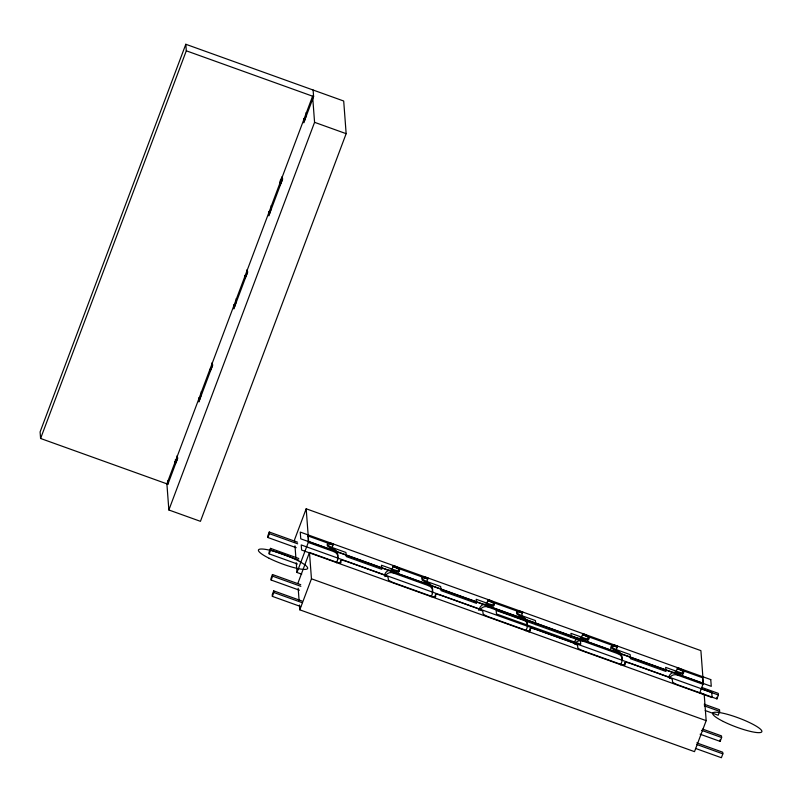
<?xml version="1.0" encoding="UTF-8"?>
<svg xmlns="http://www.w3.org/2000/svg" width="802" height="802" viewBox="0 0 802 802"><rect width="100%" height="100%" fill="white"/><g stroke="black" fill="none" stroke-linecap="round" stroke-linejoin="round"><path stroke-width="1.2" d="M168.861 509.982L314.574 122.325L312.61 96.19L166.896 483.857L168.861 509.982L200.44 521.33L346.153 133.673L343.697 101.012L185.813 44.27L40.1 431.937L40.591 438.473L167.889 484.207L177.362 459.015A6.316 6.195 -4.3 0 1 177.854 457.992M40.591 438.473L186.305 50.807L185.813 44.27M198.916 401.962A6.316 6.195 -4.3 0 1 199.217 400.86L212.329 365.973A6.316 6.195 -4.3 0 1 212.821 364.95M233.883 308.92A6.316 6.195 -4.3 0 1 234.184 307.828L247.297 272.931A6.316 6.195 -4.3 0 1 247.798 271.908M268.86 215.878A6.316 6.195 -4.3 0 1 269.161 214.786L282.274 179.899A6.316 6.195 -4.3 0 1 282.765 178.876M303.828 122.836A6.316 6.195 -4.3 0 1 304.128 121.744L313.602 96.551L313.111 90.014M297.552 542.192L269.272 532.027L267.808 535.896L267.938 537.53L296.219 547.696M267.938 537.53L269.392 533.661L269.272 532.027M298.785 558.513L270.495 548.357L269.041 552.227L269.161 553.861L297.452 564.027M269.161 553.861L270.625 549.982L270.495 548.357M300.75 584.698L272.469 574.533L271.016 578.412L271.136 580.036L299.417 590.202M271.136 580.036L272.59 576.167L272.469 574.533M301.983 601.029L273.703 590.863L272.239 594.733L272.359 596.367L300.65 606.533M272.359 596.367L273.823 592.498L273.703 590.863M306.184 508.789L308.64 541.45L703.354 683.294L700.898 650.633L306.184 508.789L294.524 539.806L294.705 542.222M301.702 574.162L296.991 572.468L308.279 542.423L308.148 534.924M297.813 583.485L309.472 552.478L335.126 561.691A6.316 1.113 20.6 0 0 340.96 562.593L340.8 560.558A6.316 1.113 20.6 0 1 346.634 561.46L382.153 574.222A6.316 1.113 20.6 0 1 388.168 577.58L388.318 579.615A6.316 1.113 20.6 0 0 394.333 582.974L429.862 595.736A6.316 1.113 20.6 0 0 435.687 596.638L435.536 594.593A6.316 1.113 20.6 0 1 441.361 595.505L476.889 608.267A6.316 1.113 20.6 0 1 482.904 611.615L483.055 613.66A6.316 1.113 20.6 0 0 489.07 617.009L524.588 629.781A6.316 1.113 20.6 0 0 530.423 630.683L530.262 628.638A6.316 1.113 20.6 0 1 536.097 629.54L571.615 642.312A6.316 1.113 20.6 0 1 577.63 645.66L577.781 647.705A6.316 1.113 20.6 0 0 583.796 651.054L619.324 663.815A6.316 1.113 20.6 0 0 625.149 664.718L624.999 662.683A6.316 1.113 20.6 0 1 630.823 663.585L666.352 676.347A6.316 1.113 20.6 0 1 672.367 679.705L672.517 681.74A6.316 1.113 20.6 0 0 678.532 685.098L704.186 694.311L706.171 720.647L694.512 751.654L299.798 609.821L299.437 605.029M299.798 609.821L311.457 578.803L309.472 552.478M331.356 549.46L333.051 544.969L307.788 535.886M336.459 562.814L337.672 559.585L337.482 557.129A6.316 6.195 -4.3 0 0 333.752 549.19L333.351 549.049A6.316 1.113 20.6 0 1 327.346 545.701L327.216 544.067A6.316 1.113 20.6 0 1 333.051 544.969M339.938 562.854L340.8 560.558M391.356 571.014L393.04 566.523L427.777 579.004L426.093 583.495M398.213 572.127L399.055 569.881A6.316 1.113 20.6 0 0 393.04 566.523M431.185 596.858L432.398 593.62L432.218 591.174A6.316 6.195 -4.3 0 0 428.479 583.234L428.088 583.094A6.316 1.113 20.6 0 1 422.073 579.736L421.952 578.102A6.316 1.113 20.6 0 1 427.777 579.004M434.674 596.899L435.536 594.593M478.774 610.352L479.586 608.197A6.316 6.195 -4.3 0 1 487.686 604.507L488.087 604.648A6.316 1.113 20.6 0 0 493.912 605.55L493.791 603.916A6.316 1.113 20.6 0 0 487.776 600.568L486.513 603.936M492.949 606.162L493.791 603.916M520.819 617.54L522.513 613.049L487.776 600.568M525.922 630.893L527.135 627.665A6.316 6.195 -4.3 0 0 523.395 619.725L522.814 617.129A6.316 1.113 20.6 0 1 516.809 613.781L516.678 612.147A6.316 1.113 20.6 0 1 522.513 613.049M528.969 632.086L530.262 628.638M580.818 639.094L582.503 634.613L617.239 647.094L615.976 650.462M581.971 640.938L582.813 638.693A6.316 1.113 20.6 0 0 588.638 639.595L588.518 637.961A6.316 1.113 20.6 0 0 582.503 634.613M587.676 640.207L588.518 637.961M610.573 648.437L611.415 646.191A6.316 1.113 20.6 0 1 617.239 647.094M620.648 664.938L621.861 661.71A6.316 6.195 -4.3 0 0 618.131 653.77L617.55 651.174A6.316 1.113 20.6 0 1 611.535 647.826L611.415 646.191M624.136 664.978L624.999 662.683M675.555 673.139L677.239 668.647L702.502 677.73L702.993 684.256L699.524 693.489M682.412 674.251L683.254 672.006A6.316 1.113 20.6 0 0 677.239 668.647M702.502 677.73L702.863 676.758M699.284 692.537L716.958 698.893L718.412 695.013L718.291 693.379L701.79 687.454M704.206 704.206L719.524 709.71L719.645 711.344L718.191 715.224L705.229 710.562M700.126 734.201L720.156 741.399L721.62 737.519L721.489 735.885L702.632 729.108M696.798 742.903L722.722 752.216L722.843 753.85L721.389 757.73L695.464 748.406M186.305 50.807L313.602 96.551M314.574 122.325L346.153 133.673M385.04 576.608L384.85 574.152A6.316 6.195 -4.3 0 1 392.96 570.463L393.351 570.613A6.316 1.113 20.6 0 0 399.185 571.515L399.055 569.881M574.312 642.242A6.316 6.195 -4.3 0 1 582.422 638.552L582.813 638.693M669.048 676.276A6.316 6.195 -4.3 0 1 677.149 672.587L677.55 672.738A6.316 1.113 20.6 0 0 683.374 673.64L683.254 672.006M308.279 542.423L333.933 551.646A6.316 6.195 -4.3 0 1 337.672 559.585M385.251 576.087A6.316 6.195 -4.3 0 1 393.14 572.919L428.669 585.681A6.316 6.195 -4.3 0 1 432.398 593.62M479.987 610.132A6.316 6.195 -4.3 0 1 487.877 606.954L523.395 619.725M574.713 644.176A6.316 6.195 -4.3 0 1 582.603 640.998L618.131 653.77M669.449 678.211A6.316 6.195 -4.3 0 1 677.339 675.043L702.993 684.256M269.392 533.661L297.682 543.816M700.737 688.657L718.412 695.013M270.625 549.982L298.905 560.147M704.326 705.84L719.645 711.344M311.457 578.803L706.171 720.647M272.59 576.167L300.88 586.332M701.58 730.321L721.62 737.519M273.823 592.498L302.103 602.653M696.918 744.537L722.843 753.85M716.838 697.259L716.958 698.893M720.036 739.765L720.156 741.399M677.149 672.587L677.339 675.043M582.422 638.552L582.603 640.998M571.245 637.41L570.944 633.329L583.174 637.72A6.316 1.113 20.6 0 0 589.009 638.623L588.889 636.988A6.316 1.113 20.6 0 0 582.874 633.64M535.726 624.648L535.415 620.558L523.185 616.167A6.316 1.113 20.6 0 1 517.17 612.808L517.049 611.174A6.316 1.113 20.6 0 1 522.874 612.076M487.686 604.507L487.877 606.954M428.479 583.234L428.669 585.681M392.96 570.463L393.14 572.919M303.878 118.485L304.128 121.744M333.752 549.19L333.933 551.646M282.023 176.63L282.274 179.899M294.986 545.851L295.888 557.941M296.259 562.773L296.991 572.468M298.174 588.277L299.076 600.247M268.911 211.517L269.161 214.786M247.056 269.673L247.297 272.931M233.943 304.56L234.184 307.828M212.079 362.704L212.329 365.973M209.783 369.321L209.903 370.955A6.316 0.511 -70.2 0 0 212.179 366.364M198.966 397.602L199.217 400.86M177.112 455.747L177.362 459.015M167.638 480.949L167.889 484.207M177.212 459.406A6.316 0.511 -70.2 0 1 174.936 463.987L174.816 462.363A6.316 0.511 -70.2 0 1 174.926 461.501M199.357 400.479A6.316 0.511 -70.2 0 0 201.452 393.441L201.332 391.807A6.316 0.511 -70.2 0 0 201.222 391.687M234.334 307.437A6.316 0.511 -70.2 0 0 236.43 300.399L236.299 298.765A6.316 0.511 -70.2 0 0 236.189 298.655M247.156 273.322A6.316 0.511 -70.2 0 1 244.881 277.913L244.75 276.279A6.316 0.511 -70.2 0 1 244.871 275.417M269.302 214.395A6.316 0.511 -70.2 0 0 271.397 207.357L271.276 205.723A6.316 0.511 -70.2 0 0 271.166 205.613M282.124 180.28A6.316 0.511 -70.2 0 1 279.848 184.871L279.728 183.237A6.316 0.511 -70.2 0 1 280.82 179.006M304.279 121.363A6.316 0.511 -70.2 0 0 306.364 114.315L306.244 112.691A6.316 0.511 -70.2 0 0 306.133 112.571M175.237 460.288A6.316 0.511 -70.2 0 1 175.387 459.787M523.215 617.279A6.316 6.195 -4.3 0 1 526.944 625.219M617.941 651.314A6.316 6.195 -4.3 0 1 621.851 658.723M677.6 667.685A6.316 1.113 20.6 0 1 683.615 671.033L683.735 672.667A6.316 1.113 20.6 0 1 677.911 671.765L665.67 667.364L665.981 671.454L630.452 658.683L630.151 654.602L617.911 650.201A6.316 1.113 20.6 0 1 611.896 646.853L611.776 645.219A6.316 1.113 20.6 0 1 617.61 646.121M488.137 599.595A6.316 1.113 20.6 0 1 494.152 602.954L494.273 604.588A6.316 1.113 20.6 0 1 488.448 603.685L476.208 599.284L476.518 603.365L440.99 590.603L440.689 586.523L428.448 582.122A6.316 1.113 20.6 0 1 422.433 578.773L422.313 577.139A6.316 1.113 20.6 0 1 428.148 578.042M393.411 565.56A6.316 1.113 20.6 0 1 399.426 568.909L399.546 570.543A6.316 1.113 20.6 0 1 393.712 569.641L381.481 565.24L381.792 569.33L346.263 556.558L345.953 552.478L333.722 548.077A6.316 1.113 20.6 0 1 327.707 544.728L327.587 543.094A6.316 1.113 20.6 0 1 333.411 543.997M710.762 679.595L300.259 532.087L300.76 538.824L711.264 686.332L710.762 679.595M580.447 640.708L496.187 610.432L496.458 613.951L580.718 644.227L580.447 640.708M711.725 692.457L301.221 544.939L301.612 550.042L712.106 697.56L711.725 692.457M269.121 558.272A26.296 4.662 20.6 0 0 307.607 568.498A26.296 4.662 20.6 0 0 272.289 550.854A26.296 4.662 20.6 0 0 269.121 558.272M723.344 721.499A26.296 4.662 20.6 0 0 761.83 731.725A26.296 4.662 20.6 0 0 726.522 714.081A26.296 4.662 20.6 0 0 723.344 721.499"/></g></svg>
